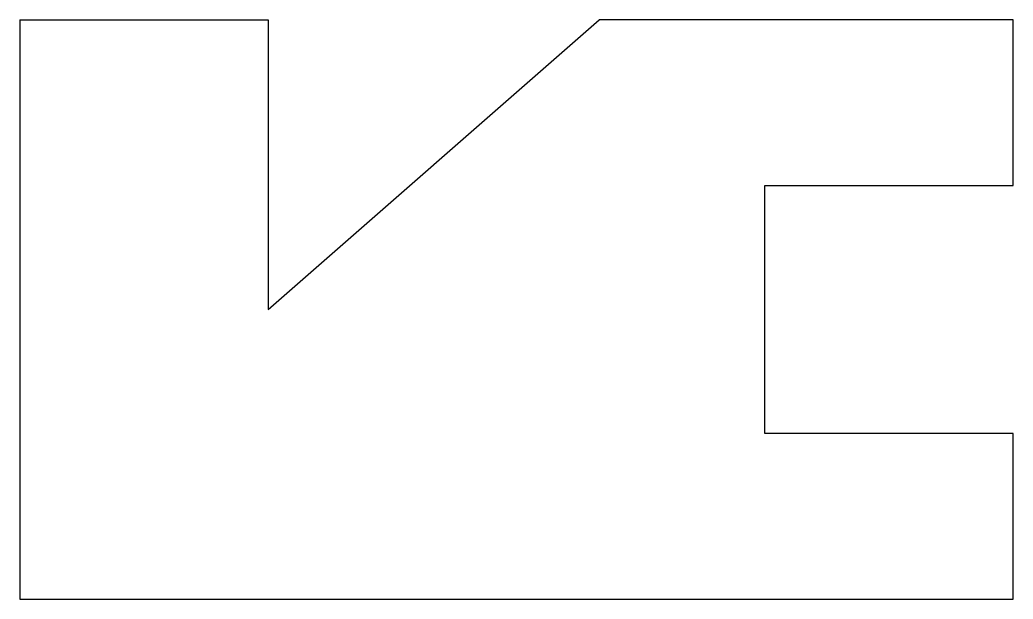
# Model space of a CAD drawing. Header units: millimetres. Extents: x 1.5 to 7.5, y 0 to 3.5.
import ezdxf

# ---------------------------------------------------------------- set-up
doc = ezdxf.new("R2010")
doc.units = ezdxf.units.MM

msp = doc.modelspace()

# ---------------------------------------------------------------- linework, layer by layer
for p, q in [((1.5, 3.5), (1.5, 0)), ((1.5, 3.5), (3, 3.5)), ((3, 3.5), (3, 1.75)), ((3, 1.75), (5, 3.5)), ((6, 3.5), (5, 3.5)), ((7.5, 3.5), (6, 3.5)), ((7.5, 2.5), (7.5, 3.5)), ((6, 1), (6, 2.5)), ((6, 2.5), (7.5, 2.5)), ((7.5, 1), (6, 1)), ((7.5, 0), (7.5, 1)), ((1.5, 0), (7.5, 0))]:
    msp.add_line(p, q)

doc.saveas('drawing.dxf')
